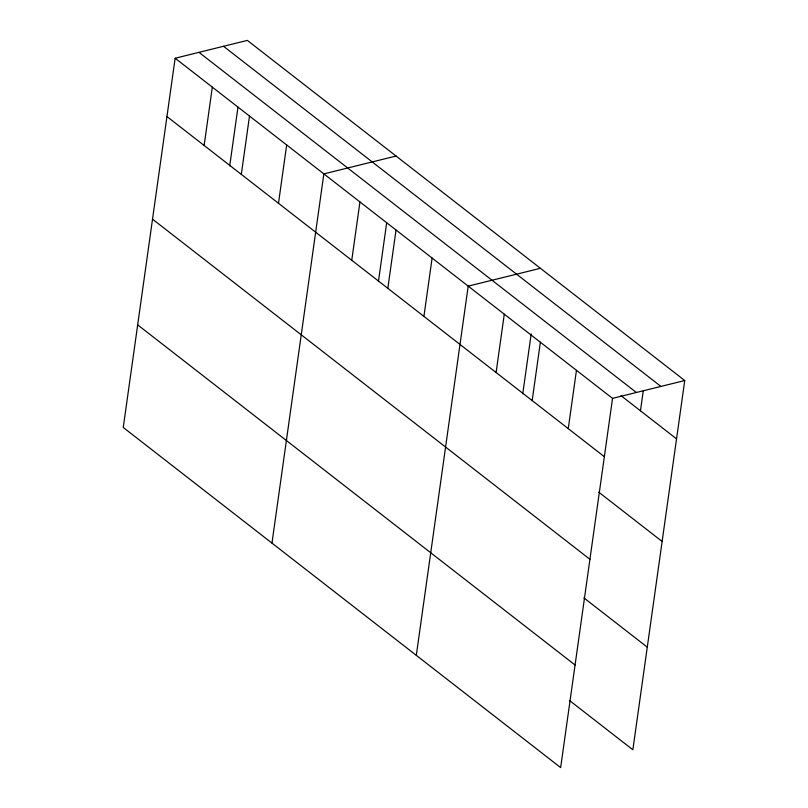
<?xml version="1.0" encoding="UTF-8"?>
<svg xmlns="http://www.w3.org/2000/svg" width="808" height="808" viewBox="0 0 808 808"><rect width="100%" height="100%" fill="white"/><g stroke="black" fill="none" stroke-linecap="round" stroke-linejoin="round"><path stroke-width="1.21" d="M175.144 58.237L123.26 427.462L560.651 767.6L612.545 398.374L175.144 58.237L247.349 40.4L684.74 380.538L632.856 749.763L569.458 700.465M204.131 145.47L212.322 87.153M229.714 165.893L237.956 107.272M241.309 174.387L249.5 116.059M278.487 203.293L286.678 144.975M271.973 543.107L323.856 173.882L396.061 156.045M351.753 260.267L359.944 201.95M378.427 281.548L386.668 222.917M387.83 288.325L396.031 230.007M423.917 316.393L432.118 258.075M416.312 655.359L468.196 286.133L540.4 268.296M496.092 372.518L504.283 314.191M522.766 393.789L531.179 333.946M532.169 400.576L540.37 342.259M568.256 428.634L576.457 370.316M640.461 410.797L643.249 390.941M612.545 398.374L684.74 380.538M223.523 46.288L660.914 386.426M198.97 52.348L636.371 392.496M620.958 395.627L676.548 438.865M166.953 116.554L604.344 456.702M598.738 492.163L662.126 541.461M152.53 219.16L589.921 559.298M583.881 597.87L647.269 647.168M137.673 324.866L575.064 665.004"/></g></svg>
